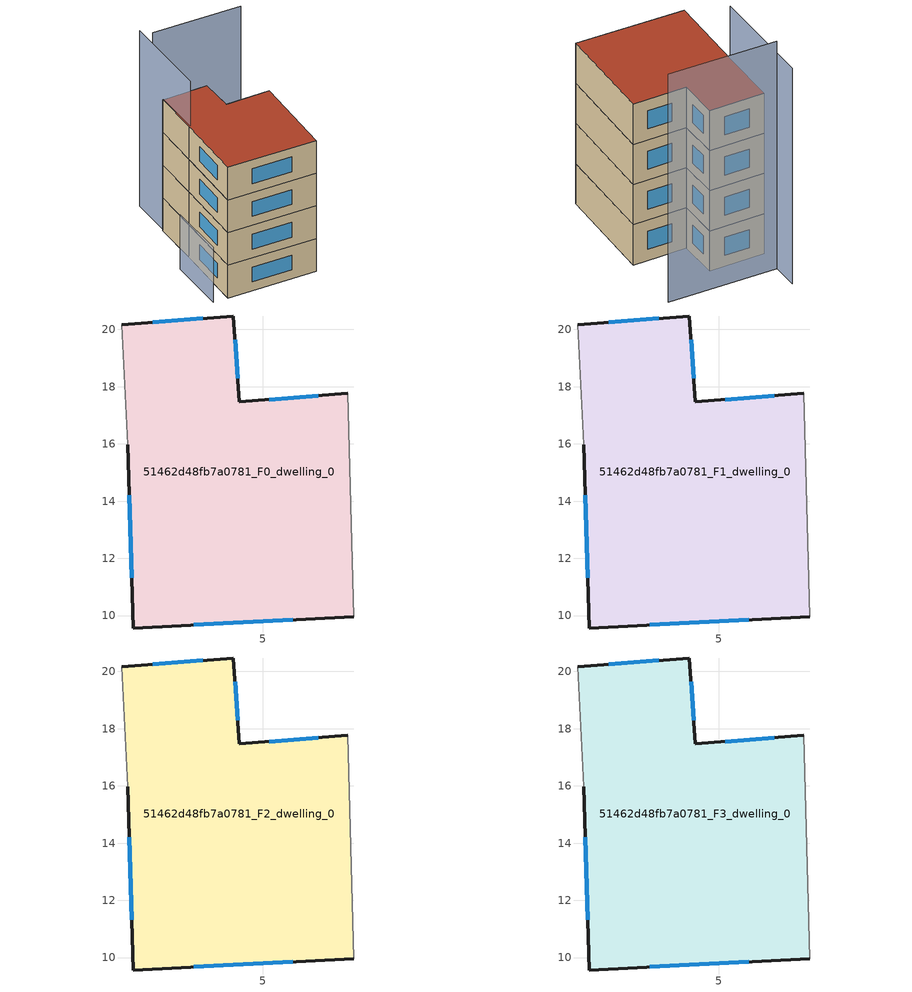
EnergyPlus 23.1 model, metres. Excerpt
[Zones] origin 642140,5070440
51462d48fb7a0781_F0_dwelling_0
 floor ground (EU_floor_Construction): 7.98,17.77 8.18,9.96 0.48,9.56 0.28,15.97 0.08,20.17 3.98,20.47 4.18,17.47 z0
 wall outside (EU_wall_Construction): 0.28,15.97 0.48,9.56 8.18,9.96 / 7.98,17.77 4.18,17.47 3.98,20.47 0.08,20.17 z0:3
 wall adiabatic (EU_wall_Construction): 0.08,20.17 0.28,15.97 / 8.18,9.96 7.98,17.77 z0:3
 window (EU_Window_Construction): 2.6,9.67 6.06,9.85 / 0.33,14.21 0.42,11.33 / 2.91,20.39 1.15,20.25 / 4.13,18.3 4.04,19.64 / 6.94,17.69 5.23,17.55 z0.83:2.17
51462d48fb7a0781_F1_dwelling_0
 floor to 51462d48fb7a0781_F0_dwelling_0 (EU_floor_Construction): 7.98,17.77 8.18,9.96 0.48,9.56 0.28,15.97 0.08,20.17 3.98,20.47 4.18,17.47 z3
 wall outside (EU_wall_Construction): 0.28,15.97 0.48,9.56 8.18,9.96 / 7.98,17.77 4.18,17.47 3.98,20.47 0.08,20.17 z3:6
 wall adiabatic (EU_wall_Construction): 0.08,20.17 0.28,15.97 / 8.18,9.96 7.98,17.77 z3:6
 window (EU_Window_Construction): 2.6,9.67 6.06,9.85 / 0.33,14.21 0.42,11.33 / 2.91,20.39 1.15,20.25 / 4.13,18.3 4.04,19.64 / 6.94,17.69 5.23,17.55 z3.83:5.17
51462d48fb7a0781_F2_dwelling_0
 floor to 51462d48fb7a0781_F1_dwelling_0 (EU_floor_Construction): 7.98,17.77 8.18,9.96 0.48,9.56 0.28,15.97 0.08,20.17 3.98,20.47 4.18,17.47 z6
 wall outside (EU_wall_Construction): 0.28,15.97 0.48,9.56 8.18,9.96 / 7.98,17.77 4.18,17.47 3.98,20.47 0.08,20.17 z6:9
 wall adiabatic (EU_wall_Construction): 0.08,20.17 0.28,15.97 / 8.18,9.96 7.98,17.77 z6:9
 window (EU_Window_Construction): 2.6,9.67 6.06,9.85 / 0.33,14.21 0.42,11.33 / 2.91,20.39 1.15,20.25 / 4.13,18.3 4.04,19.64 / 6.94,17.69 5.23,17.55 z6.83:8.17
51462d48fb7a0781_F3_dwelling_0
 floor to 51462d48fb7a0781_F2_dwelling_0 (EU_floor_Construction): 7.98,17.77 8.18,9.96 0.48,9.56 0.28,15.97 0.08,20.17 3.98,20.47 4.18,17.47 z9
 wall outside (EU_wall_Construction): 0.28,15.97 0.48,9.56 8.18,9.96 / 7.98,17.77 4.18,17.47 3.98,20.47 0.08,20.17 z9:12
 wall adiabatic (EU_wall_Construction): 0.08,20.17 0.28,15.97 / 8.18,9.96 7.98,17.77 z9:12
 window (EU_Window_Construction): 2.6,9.67 6.06,9.85 / 0.33,14.21 0.42,11.33 / 2.91,20.39 1.15,20.25 / 4.13,18.3 4.04,19.64 / 6.94,17.69 5.23,17.55 z9.83:11.17
 roof outside (EU_roof_Construction): 8.18,9.96 7.98,17.77 4.18,17.47 3.98,20.47 0.08,20.17 0.28,15.97 0.48,9.56 z12
shading: -1.02,14.77 -0.76,9.57 z0:5; -0.02,23.97 0.38,15.97 z0:16.1; 7.83,22.47 0.13,22.05 z0:17
[Building]
EU S2 Campaign: North Axis=0; Terrain=City; Solar Distribution=FullExterior
[Site:Location]
Lyon-Bron: Latitude=45.75; Longitude=5; Time Zone=1; Elevation=198
[SizingPeriod:WeatherFileDays]
AnnualSizingPeriod: Begin Month=1; Begin Day of Month=1; End Month=12; End Day of Month=31; Day of Week for Start Day=Monday; Use Weather File Daylight Saving Period=No; Use Weather File Rain and Snow Indicators=No
[MATERIAL]
EU_InternalMass_Material: Roughness=MediumRough; Thickness=0.1; Conductivity=1; Density=1800; Specific Heat=900; Thermal Absorptance=0.9; Solar Absorptance=0.7; Visible Absorptance=0.7
[MATERIAL:NOMASS] Roughness=MediumRough; Thermal Absorptance=0.9; Solar Absorptance=0.7; Visible Absorptance=0.7
Name | Thermal Resistance
EU_wall_NoMass | 0.87146
EU_roof_NoMass | 0.842276
EU_floor_NoMass | 0.496999
[WINDOWMATERIAL:SIMPLEGLAZINGSYSTEM]
EU_Window_SimpleGlazing: UFactor=2.2525; Solar Heat Gain Coefficient=0.76; Visible Transmittance=0.76
[CONSTRUCTION]
EU_wall_Construction: EU_wall_NoMass
EU_roof_Construction: EU_roof_NoMass
EU_floor_Construction: EU_floor_NoMass
EU_InternalMass_Construction: EU_InternalMass_Material
EU_Window_Construction: EU_Window_SimpleGlazing
[ZONE] Type=1; Multiplier=1; Ceiling Height=autocalculate; Floor Area=autocalculate; Part of Total Floor Area=Yes
Name | Volume
51462d48fb7a0781_F0_dwelling_0 | 214.427
51462d48fb7a0781_F1_dwelling_0; 51462d48fb7a0781_F2_dwelling_0; 51462d48fb7a0781_F3_dwelling_0 | 214.429
[INTERNALMASS] Construction=EU_InternalMass_Construction; Surface Area=71.4761
Name | Zone or ZoneList
51462d48fb7a0781_F0_dwelling_0_EU_InternalMass | 51462d48fb7a0781_F0_dwelling_0
51462d48fb7a0781_F1_dwelling_0_EU_InternalMass | 51462d48fb7a0781_F1_dwelling_0
51462d48fb7a0781_F2_dwelling_0_EU_InternalMass | 51462d48fb7a0781_F2_dwelling_0
51462d48fb7a0781_F3_dwelling_0_EU_InternalMass | 51462d48fb7a0781_F3_dwelling_0
[OTHEREQUIPMENT] Fuel Type=Electricity; Design Level Calculation Method=Watts/Area; Power per Zone Floor Area=1; Fraction Latent=0; Fraction Radiant=0; Fraction Lost=0; Carbon Dioxide Generation Rate=0; EndUse Subcategory=EU_Step8_InternalGains
Name | Zone or ZoneList or Space or SpaceList | Schedule
EU_Step8_InternalGain_51462d48fb7a0781_F0_dwelling_0_f000 | 51462d48fb7a0781_F0_dwelling_0 | EU_Step8_GainSchedule_51462d48fb7a0781_F0_dwelling_0_f000
EU_Step8_InternalGain_51462d48fb7a0781_F1_dwelling_0_f000 | 51462d48fb7a0781_F1_dwelling_0 | EU_Step8_GainSchedule_51462d48fb7a0781_F1_dwelling_0_f000
EU_Step8_InternalGain_51462d48fb7a0781_F2_dwelling_0_f000 | 51462d48fb7a0781_F2_dwelling_0 | EU_Step8_GainSchedule_51462d48fb7a0781_F2_dwelling_0_f000
EU_Step8_InternalGain_51462d48fb7a0781_F3_dwelling_0_f000 | 51462d48fb7a0781_F3_dwelling_0 | EU_Step8_GainSchedule_51462d48fb7a0781_F3_dwelling_0_f000
[ZONEVENTILATION:DESIGNFLOWRATE] Schedule=EU_AlwaysOn; Design Flow Rate Calculation Method=AirChanges/Hour; Air Changes per Hour=0.425; Ventilation Type=Natural; Fan Pressure Rise=0; Fan Total Efficiency=1; Constant Term Coefficient=1; Temperature Term Coefficient=0; Velocity Term Coefficient=0; Velocity Squared Term Coefficient=0; Minimum Indoor Temperature=-100; Maximum Indoor Temperature=100; Delta Temperature=-100; Minimum Outdoor Temperature=-100; Maximum Outdoor Temperature=100; Maximum Wind Speed=40
Name | Zone or ZoneList or Space or SpaceList
EU_ConstantAir_51462d48fb7a0781_F0_dwelling_0 | 51462d48fb7a0781_F0_dwelling_0
EU_ConstantAir_51462d48fb7a0781_F1_dwelling_0 | 51462d48fb7a0781_F1_dwelling_0
EU_ConstantAir_51462d48fb7a0781_F2_dwelling_0 | 51462d48fb7a0781_F2_dwelling_0
EU_ConstantAir_51462d48fb7a0781_F3_dwelling_0 | 51462d48fb7a0781_F3_dwelling_0
[HVACTEMPLATE:THERMOSTAT] Constant Heating Setpoint=20; Constant Cooling Setpoint=50
EU_HeatOnly_51462d48fb7a0781_F0_dwelling_0; EU_HeatOnly_51462d48fb7a0781_F1_dwelling_0; EU_HeatOnly_51462d48fb7a0781_F2_dwelling_0; EU_HeatOnly_51462d48fb7a0781_F3_dwelling_0
[HVACTEMPLATE:ZONE:IDEALLOADSAIRSYSTEM] System Availability Schedule=EU_AlwaysOn; Maximum Heating Supply Air Temperature=50; Minimum Cooling Supply Air Temperature=13; Maximum Heating Supply Air Humidity Ratio=0.0156; Minimum Cooling Supply Air Humidity Ratio=0.0077; Heating Limit=NoLimit; Cooling Limit=NoLimit; Heating Availability Schedule=EU_AlwaysOn; Cooling Availability Schedule=EU_CoolingOff; Dehumidification Control Type=ConstantSensibleHeatRatio; Cooling Sensible Heat Ratio=0.7; Dehumidification Setpoint=60; Humidification Control Type=None; Humidification Setpoint=30; Outdoor Air Method=None; Outdoor Air Flow Rate per Person=0.00944; Outdoor Air Flow Rate per Zone Floor Area=0; Outdoor Air Flow Rate per Zone=0; Demand Controlled Ventilation Type=None; Outdoor Air Economizer Type=NoEconomizer; Heat Recovery Type=None; Sensible Heat Recovery Effectiveness=0.7; Latent Heat Recovery Effectiveness=0.65
Name | Template Thermostat
51462d48fb7a0781_F0_dwelling_0 | EU_HeatOnly_51462d48fb7a0781_F0_dwelling_0
51462d48fb7a0781_F1_dwelling_0 | EU_HeatOnly_51462d48fb7a0781_F1_dwelling_0
51462d48fb7a0781_F2_dwelling_0 | EU_HeatOnly_51462d48fb7a0781_F2_dwelling_0
51462d48fb7a0781_F3_dwelling_0 | EU_HeatOnly_51462d48fb7a0781_F3_dwelling_0
[SIZING:ZONE] Zone Cooling Design Supply Air Temperature Input Method=SupplyAirTemperature; Zone Cooling Design Supply Air Temperature=13; Zone Heating Design Supply Air Temperature Input Method=SupplyAirTemperature; Zone Heating Design Supply Air Temperature=50; Zone Cooling Design Supply Air Humidity Ratio=0.008; Zone Heating Design Supply Air Humidity Ratio=0.008; Cooling Design Air Flow Method=DesignDay; Cooling Design Air Flow Rate=0; Cooling Minimum Air Flow per Zone Floor Area=0.000762; Cooling Minimum Air Flow=0; Cooling Minimum Air Flow Fraction=0.2; Heating Design Air Flow Method=DesignDay; Heating Design Air Flow Rate=0; Heating Maximum Air Flow per Zone Floor Area=0.002032; Heating Maximum Air Flow=0.141576; Heating Maximum Air Flow Fraction=0.3; Account for Dedicated Outdoor Air System=No; Dedicated Outdoor Air System Control Strategy=NeutralSupplyAir; Dedicated Outdoor Air Low Setpoint Temperature for Design=autosize; Dedicated Outdoor Air High Setpoint Temperature for Design=autosize; Zone Load Sizing Method=Sensible Load Only No Latent Load; Zone Latent Cooling Design Supply Air Humidity Ratio Input Method=HumidityRatioDifference; Zone Cooling Design Supply Air Humidity Ratio Difference=0.005; Zone Latent Heating Design Supply Air Humidity Ratio Input Method=HumidityRatioDifference; Zone Humidification Design Supply Air Humidity Ratio Difference=0.005
51462d48fb7a0781_F0_dwelling_0; 51462d48fb7a0781_F1_dwelling_0; 51462d48fb7a0781_F2_dwelling_0; 51462d48fb7a0781_F3_dwelling_0
[SCHEDULE:CONSTANT]
Name | Hourly Value
EU_AlwaysOn | 1
EU_CoolingOff | 0
[SCHEDULE:FILE] Column Number=1; Rows to Skip at Top=0; Number of Hours of Data=8760; Column Separator=Comma; Interpolate to Timestep=No; Minutes per Item=60; Adjust Schedule for Daylight Savings=Yes
Name | File
EU_Step8_GainSchedule_51462d48fb7a0781_F0_dwelling_0_f000 | ../../schedules/51462d48fb7a0781/51462d48fb7a0781_F0_dwelling_0_f000_gain.csv
EU_Step8_GainSchedule_51462d48fb7a0781_F1_dwelling_0_f000 | ../../schedules/51462d48fb7a0781/51462d48fb7a0781_F1_dwelling_0_f000_gain.csv
EU_Step8_GainSchedule_51462d48fb7a0781_F2_dwelling_0_f000 | ../../schedules/51462d48fb7a0781/51462d48fb7a0781_F2_dwelling_0_f000_gain.csv
EU_Step8_GainSchedule_51462d48fb7a0781_F3_dwelling_0_f000 | ../../schedules/51462d48fb7a0781/51462d48fb7a0781_F3_dwelling_0_f000_gain.csv
